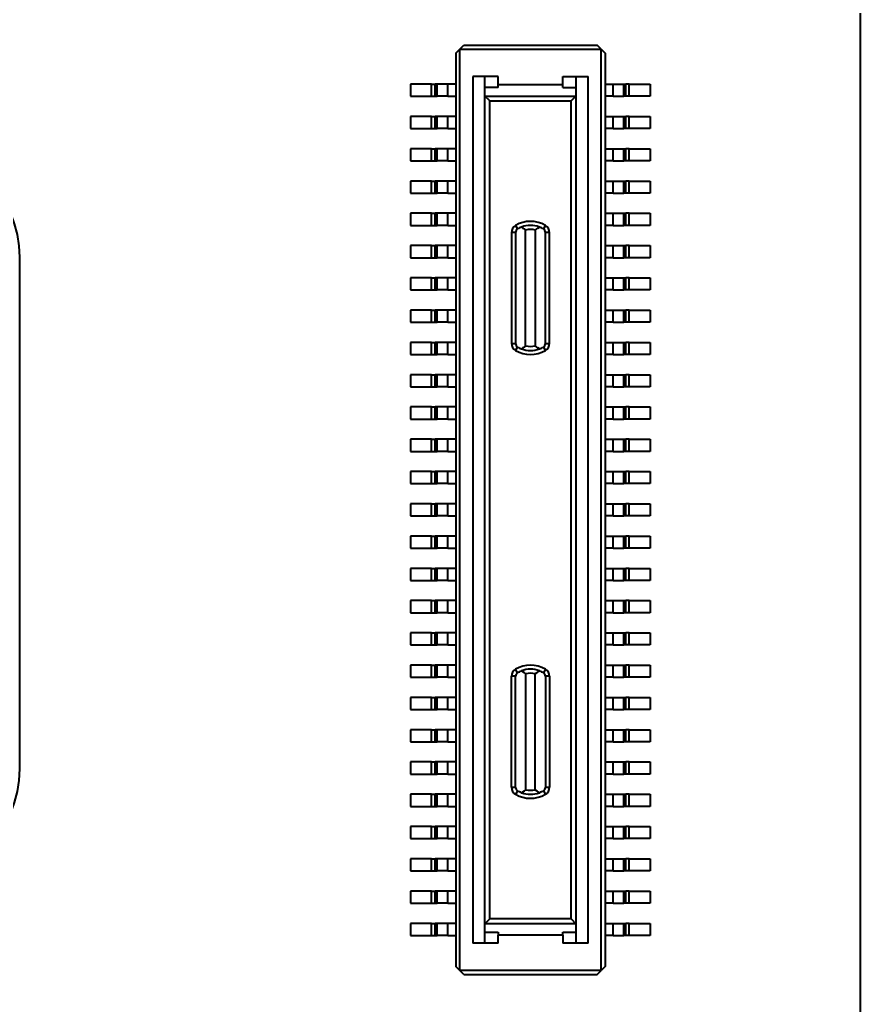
# Model space of a CAD drawing. Header units: millimetres. Extents: x 15 to 292, y 5 to 205.
# Drawn here: x 83.84 to 94.26, y 88.88 to 101.09 of the extents above; entities that cross this region are included whole.
import ezdxf

# ---------------------------------------------------------------- set-up
doc = ezdxf.new("R2010")
doc.units = ezdxf.units.MM
doc.layers.add('Geometries', color=7, linetype='Continuous')

msp = doc.modelspace()

# ---------------------------------------------------------------- linework, layer by layer
at = {"layer": 'Geometries', "linetype": 'Continuous', "lineweight": 40}
for p, q in [((94.258, 113.309), (94.258, 75.309)), ((89.296, 100.729), (89.346, 100.779)), ((89.346, 100.779), (90.996, 100.779)), ((91.046, 100.729), (90.996, 100.779)), ((89.246, 100.679), (89.296, 100.729)), ((89.246, 100.679), (89.246, 100.294)), ((89.296, 89.309), (89.296, 100.729)), ((89.296, 100.729), (91.046, 100.729)), ((91.046, 89.309), (91.046, 100.729)), ((91.046, 100.729), (91.096, 100.679)), ((91.096, 100.679), (91.096, 100.294)), ((88.946, 100.294), (88.686, 100.294)), ((88.686, 100.294), (88.686, 100.144)), ((88.946, 100.144), (88.946, 100.294)), ((88.946, 100.294), (88.99, 100.294)), ((89.014, 100.294), (88.99, 100.294)), ((88.99, 100.144), (88.99, 100.294)), ((89.146, 100.294), (89.014, 100.294)), ((89.014, 100.144), (89.014, 100.294)), ((89.246, 100.294), (89.146, 100.294)), ((89.146, 100.144), (89.146, 100.294)), ((89.246, 100.294), (89.246, 100.144)), ((89.606, 100.389), (89.456, 100.389)), ((89.456, 100.389), (89.456, 89.649)), ((89.771, 100.389), (89.606, 100.389)), ((89.606, 100.254), (89.606, 100.389)), ((89.771, 100.289), (89.771, 100.389)), ((89.771, 100.254), (89.771, 100.289)), ((89.771, 100.289), (90.571, 100.289)), ((90.571, 100.389), (90.736, 100.389)), ((90.571, 100.289), (90.571, 100.389)), ((90.571, 100.254), (90.571, 100.289)), ((90.736, 100.389), (90.886, 100.389)), ((90.736, 100.254), (90.736, 100.389)), ((90.886, 89.649), (90.886, 100.389)), ((91.096, 100.294), (91.196, 100.294)), ((91.096, 100.294), (91.096, 100.144)), ((91.196, 100.294), (91.328, 100.294)), ((91.196, 100.144), (91.196, 100.294)), ((91.328, 100.144), (91.328, 100.294)), ((91.328, 100.294), (91.352, 100.294)), ((91.396, 100.294), (91.352, 100.294)), ((91.352, 100.144), (91.352, 100.294)), ((91.396, 100.294), (91.656, 100.294)), ((91.396, 100.144), (91.396, 100.294)), ((91.656, 100.294), (91.656, 100.144)), ((89.771, 100.254), (89.606, 100.254)), ((89.606, 100.149), (89.606, 100.254)), ((90.571, 100.254), (90.736, 100.254)), ((90.736, 100.149), (90.736, 100.254)), ((88.686, 100.144), (88.946, 100.144)), ((88.946, 100.144), (88.99, 100.144)), ((88.99, 100.144), (89.014, 100.144)), ((89.146, 100.144), (89.014, 100.144)), ((89.146, 100.144), (89.246, 100.144)), ((89.246, 100.144), (89.246, 99.894)), ((89.606, 89.888), (89.606, 100.149)), ((89.666, 100.088), (89.607, 100.147)), ((89.607, 100.147), (90.735, 100.147)), ((89.666, 100.088), (90.676, 100.088)), ((89.666, 89.949), (89.666, 100.088)), ((90.676, 100.088), (90.735, 100.147)), ((90.676, 89.949), (90.676, 100.088)), ((90.736, 89.888), (90.736, 100.149)), ((91.096, 100.144), (91.096, 99.894)), ((91.196, 100.144), (91.096, 100.144)), ((91.196, 100.144), (91.328, 100.144)), ((91.352, 100.144), (91.328, 100.144)), ((91.396, 100.144), (91.352, 100.144)), ((91.656, 100.144), (91.396, 100.144)), ((88.946, 99.894), (88.686, 99.894)), ((88.686, 99.894), (88.686, 99.744)), ((88.946, 99.894), (88.99, 99.894)), ((88.946, 99.744), (88.946, 99.894)), ((89.014, 99.894), (88.99, 99.894)), ((88.99, 99.744), (88.99, 99.894)), ((89.014, 99.744), (89.014, 99.894)), ((89.146, 99.894), (89.014, 99.894)), ((89.246, 99.894), (89.146, 99.894)), ((89.146, 99.744), (89.146, 99.894)), ((89.246, 99.894), (89.246, 99.744)), ((91.096, 99.894), (91.196, 99.894)), ((91.096, 99.894), (91.096, 99.744)), ((91.196, 99.894), (91.328, 99.894)), ((91.196, 99.744), (91.196, 99.894)), ((91.328, 99.894), (91.352, 99.894)), ((91.328, 99.744), (91.328, 99.894)), ((91.396, 99.894), (91.352, 99.894)), ((91.352, 99.744), (91.352, 99.894)), ((91.396, 99.894), (91.656, 99.894)), ((91.396, 99.744), (91.396, 99.894)), ((91.656, 99.894), (91.656, 99.744)), ((88.686, 99.744), (88.946, 99.744)), ((88.946, 99.744), (88.99, 99.744)), ((88.99, 99.744), (89.014, 99.744)), ((89.146, 99.744), (89.014, 99.744)), ((89.146, 99.744), (89.246, 99.744)), ((89.246, 99.744), (89.246, 99.494)), ((91.196, 99.744), (91.096, 99.744)), ((91.096, 99.744), (91.096, 99.494)), ((91.196, 99.744), (91.328, 99.744)), ((91.352, 99.744), (91.328, 99.744)), ((91.396, 99.744), (91.352, 99.744)), ((91.656, 99.744), (91.396, 99.744)), ((88.946, 99.494), (88.686, 99.494)), ((88.686, 99.494), (88.686, 99.344)), ((88.946, 99.344), (88.946, 99.494)), ((88.946, 99.494), (88.99, 99.494)), ((89.014, 99.494), (88.99, 99.494)), ((88.99, 99.344), (88.99, 99.494)), ((89.146, 99.494), (89.014, 99.494)), ((89.014, 99.344), (89.014, 99.494)), ((89.246, 99.494), (89.146, 99.494)), ((89.146, 99.344), (89.146, 99.494)), ((89.246, 99.494), (89.246, 99.344)), ((91.096, 99.494), (91.196, 99.494)), ((91.096, 99.494), (91.096, 99.344)), ((91.196, 99.494), (91.328, 99.494)), ((91.196, 99.344), (91.196, 99.494)), ((91.328, 99.494), (91.352, 99.494)), ((91.328, 99.344), (91.328, 99.494)), ((91.396, 99.494), (91.352, 99.494)), ((91.352, 99.344), (91.352, 99.494)), ((91.396, 99.494), (91.656, 99.494)), ((91.396, 99.344), (91.396, 99.494)), ((91.656, 99.494), (91.656, 99.344)), ((88.686, 99.344), (88.946, 99.344)), ((88.946, 99.344), (88.99, 99.344)), ((88.99, 99.344), (89.014, 99.344)), ((89.146, 99.344), (89.014, 99.344)), ((89.146, 99.344), (89.246, 99.344)), ((89.246, 99.344), (89.246, 99.094)), ((91.196, 99.344), (91.096, 99.344)), ((91.096, 99.344), (91.096, 99.094)), ((91.196, 99.344), (91.328, 99.344)), ((91.352, 99.344), (91.328, 99.344)), ((91.396, 99.344), (91.352, 99.344)), ((91.656, 99.344), (91.396, 99.344)), ((88.946, 99.094), (88.686, 99.094)), ((88.686, 99.094), (88.686, 98.944)), ((88.946, 99.094), (88.99, 99.094)), ((88.946, 98.944), (88.946, 99.094)), ((89.014, 99.094), (88.99, 99.094)), ((88.99, 98.944), (88.99, 99.094)), ((89.146, 99.094), (89.014, 99.094)), ((89.014, 98.944), (89.014, 99.094)), ((89.146, 98.944), (89.146, 99.094)), ((89.246, 99.094), (89.146, 99.094)), ((89.246, 99.094), (89.246, 98.944)), ((91.096, 99.094), (91.096, 98.944)), ((91.096, 99.094), (91.196, 99.094)), ((91.196, 99.094), (91.328, 99.094)), ((91.196, 98.944), (91.196, 99.094)), ((91.328, 99.094), (91.352, 99.094)), ((91.328, 98.944), (91.328, 99.094)), ((91.352, 98.944), (91.352, 99.094)), ((91.396, 99.094), (91.352, 99.094)), ((91.396, 99.094), (91.656, 99.094)), ((91.396, 98.944), (91.396, 99.094)), ((91.656, 99.094), (91.656, 98.944)), ((88.686, 98.944), (88.946, 98.944)), ((88.946, 98.944), (88.99, 98.944)), ((88.99, 98.944), (89.014, 98.944)), ((89.146, 98.944), (89.014, 98.944)), ((89.146, 98.944), (89.246, 98.944)), ((89.246, 98.944), (89.246, 98.694)), ((91.196, 98.944), (91.096, 98.944)), ((91.096, 98.944), (91.096, 98.694)), ((91.196, 98.944), (91.328, 98.944)), ((91.352, 98.944), (91.328, 98.944)), ((91.396, 98.944), (91.352, 98.944)), ((91.656, 98.944), (91.396, 98.944)), ((88.946, 98.694), (88.686, 98.694)), ((88.686, 98.694), (88.686, 98.544)), ((88.946, 98.694), (88.99, 98.694)), ((88.946, 98.544), (88.946, 98.694)), ((89.014, 98.694), (88.99, 98.694)), ((88.99, 98.544), (88.99, 98.694)), ((89.014, 98.544), (89.014, 98.694)), ((89.146, 98.694), (89.014, 98.694)), ((89.246, 98.694), (89.146, 98.694)), ((89.146, 98.544), (89.146, 98.694)), ((89.246, 98.694), (89.246, 98.544)), ((91.096, 98.694), (91.196, 98.694)), ((91.096, 98.694), (91.096, 98.544)), ((91.196, 98.694), (91.328, 98.694)), ((91.196, 98.544), (91.196, 98.694)), ((91.328, 98.544), (91.328, 98.694)), ((91.328, 98.694), (91.352, 98.694)), ((91.396, 98.694), (91.352, 98.694)), ((91.352, 98.544), (91.352, 98.694)), ((91.396, 98.544), (91.396, 98.694)), ((91.396, 98.694), (91.656, 98.694)), ((91.656, 98.694), (91.656, 98.544)), ((88.686, 98.544), (88.946, 98.544)), ((88.946, 98.544), (88.99, 98.544)), ((88.99, 98.544), (89.014, 98.544)), ((89.146, 98.544), (89.014, 98.544)), ((89.146, 98.544), (89.246, 98.544)), ((89.246, 98.544), (89.246, 98.294)), ((89.986, 98.457), (89.936, 98.457)), ((89.936, 98.457), (89.936, 97.08)), ((89.986, 98.544), (90.011, 98.501)), ((89.986, 98.457), (89.986, 97.08)), ((90.111, 97.05), (90.111, 98.487)), ((90.231, 98.487), (90.231, 97.05)), ((90.356, 98.544), (90.331, 98.501)), ((90.406, 98.457), (90.356, 98.457)), ((90.356, 97.08), (90.356, 98.457)), ((90.406, 97.08), (90.406, 98.457)), ((91.096, 98.544), (91.096, 98.294)), ((91.196, 98.544), (91.096, 98.544)), ((91.196, 98.544), (91.328, 98.544)), ((91.352, 98.544), (91.328, 98.544)), ((91.396, 98.544), (91.352, 98.544)), ((91.656, 98.544), (91.396, 98.544)), ((88.946, 98.294), (88.686, 98.294)), ((88.686, 98.294), (88.686, 98.144)), ((88.946, 98.294), (88.99, 98.294)), ((88.946, 98.144), (88.946, 98.294)), ((89.014, 98.294), (88.99, 98.294)), ((88.99, 98.144), (88.99, 98.294)), ((89.146, 98.294), (89.014, 98.294)), ((89.014, 98.144), (89.014, 98.294)), ((89.246, 98.294), (89.146, 98.294)), ((89.146, 98.144), (89.146, 98.294)), ((89.246, 98.294), (89.246, 98.144)), ((91.096, 98.294), (91.196, 98.294)), ((91.096, 98.294), (91.096, 98.144)), ((91.196, 98.144), (91.196, 98.294)), ((91.196, 98.294), (91.328, 98.294)), ((91.328, 98.294), (91.352, 98.294)), ((91.328, 98.144), (91.328, 98.294)), ((91.396, 98.294), (91.352, 98.294)), ((91.352, 98.144), (91.352, 98.294)), ((91.396, 98.294), (91.656, 98.294)), ((91.396, 98.144), (91.396, 98.294)), ((91.656, 98.294), (91.656, 98.144)), ((83.841, 91.809), (83.841, 98.149)), ((88.686, 98.144), (88.946, 98.144)), ((88.946, 98.144), (88.99, 98.144)), ((88.99, 98.144), (89.014, 98.144)), ((89.146, 98.144), (89.014, 98.144)), ((89.146, 98.144), (89.246, 98.144)), ((89.246, 98.144), (89.246, 97.894)), ((91.096, 98.144), (91.096, 97.894)), ((91.196, 98.144), (91.096, 98.144)), ((91.196, 98.144), (91.328, 98.144)), ((91.352, 98.144), (91.328, 98.144)), ((91.396, 98.144), (91.352, 98.144)), ((91.656, 98.144), (91.396, 98.144)), ((88.686, 97.894), (88.686, 97.744)), ((88.946, 97.894), (88.686, 97.894)), ((88.946, 97.894), (88.99, 97.894)), ((88.946, 97.744), (88.946, 97.894)), ((88.99, 97.744), (88.99, 97.894)), ((89.014, 97.894), (88.99, 97.894)), ((89.146, 97.894), (89.014, 97.894)), ((89.014, 97.744), (89.014, 97.894)), ((89.246, 97.894), (89.146, 97.894)), ((89.146, 97.744), (89.146, 97.894)), ((89.246, 97.894), (89.246, 97.744)), ((91.096, 97.894), (91.196, 97.894)), ((91.096, 97.894), (91.096, 97.744)), ((91.196, 97.894), (91.328, 97.894)), ((91.196, 97.744), (91.196, 97.894)), ((91.328, 97.894), (91.352, 97.894)), ((91.328, 97.744), (91.328, 97.894)), ((91.352, 97.744), (91.352, 97.894)), ((91.396, 97.894), (91.352, 97.894)), ((91.396, 97.744), (91.396, 97.894)), ((91.396, 97.894), (91.656, 97.894)), ((91.656, 97.894), (91.656, 97.744)), ((88.686, 97.744), (88.946, 97.744)), ((88.946, 97.744), (88.99, 97.744)), ((88.99, 97.744), (89.014, 97.744)), ((89.146, 97.744), (89.014, 97.744)), ((89.146, 97.744), (89.246, 97.744)), ((89.246, 97.744), (89.246, 97.494)), ((91.096, 97.744), (91.096, 97.494)), ((91.196, 97.744), (91.096, 97.744)), ((91.196, 97.744), (91.328, 97.744)), ((91.352, 97.744), (91.328, 97.744)), ((91.396, 97.744), (91.352, 97.744)), ((91.656, 97.744), (91.396, 97.744)), ((88.946, 97.494), (88.686, 97.494)), ((88.686, 97.494), (88.686, 97.344)), ((88.946, 97.344), (88.946, 97.494)), ((88.946, 97.494), (88.99, 97.494)), ((88.99, 97.344), (88.99, 97.494)), ((89.014, 97.494), (88.99, 97.494)), ((89.146, 97.494), (89.014, 97.494)), ((89.014, 97.344), (89.014, 97.494)), ((89.246, 97.494), (89.146, 97.494)), ((89.146, 97.344), (89.146, 97.494)), ((89.246, 97.494), (89.246, 97.344)), ((91.096, 97.494), (91.196, 97.494)), ((91.096, 97.494), (91.096, 97.344)), ((91.196, 97.344), (91.196, 97.494)), ((91.196, 97.494), (91.328, 97.494)), ((91.328, 97.494), (91.352, 97.494)), ((91.328, 97.344), (91.328, 97.494)), ((91.396, 97.494), (91.352, 97.494)), ((91.352, 97.344), (91.352, 97.494)), ((91.396, 97.494), (91.656, 97.494)), ((91.396, 97.344), (91.396, 97.494)), ((91.656, 97.494), (91.656, 97.344)), ((88.686, 97.344), (88.946, 97.344)), ((88.946, 97.344), (88.99, 97.344)), ((88.99, 97.344), (89.014, 97.344)), ((89.146, 97.344), (89.014, 97.344)), ((89.146, 97.344), (89.246, 97.344)), ((89.246, 97.344), (89.246, 97.094)), ((91.196, 97.344), (91.096, 97.344)), ((91.096, 97.344), (91.096, 97.094)), ((91.196, 97.344), (91.328, 97.344)), ((91.352, 97.344), (91.328, 97.344)), ((91.396, 97.344), (91.352, 97.344)), ((91.656, 97.344), (91.396, 97.344)), ((88.946, 97.094), (88.686, 97.094)), ((88.686, 97.094), (88.686, 96.944)), ((88.946, 96.944), (88.946, 97.094)), ((88.946, 97.094), (88.99, 97.094)), ((89.014, 97.094), (88.99, 97.094)), ((88.99, 96.944), (88.99, 97.094)), ((89.014, 96.944), (89.014, 97.094)), ((89.146, 97.094), (89.014, 97.094)), ((89.246, 97.094), (89.146, 97.094)), ((89.146, 96.944), (89.146, 97.094)), ((89.246, 97.094), (89.246, 96.944)), ((89.936, 97.08), (89.986, 97.08)), ((89.986, 96.993), (90.011, 97.036)), ((90.331, 97.036), (90.356, 96.993)), ((90.356, 97.08), (90.406, 97.08)), ((91.096, 97.094), (91.096, 96.944)), ((91.096, 97.094), (91.196, 97.094)), ((91.196, 97.094), (91.328, 97.094)), ((91.196, 96.944), (91.196, 97.094)), ((91.328, 97.094), (91.352, 97.094)), ((91.328, 96.944), (91.328, 97.094)), ((91.396, 97.094), (91.352, 97.094)), ((91.352, 96.944), (91.352, 97.094)), ((91.396, 97.094), (91.656, 97.094)), ((91.396, 96.944), (91.396, 97.094)), ((91.656, 97.094), (91.656, 96.944)), ((88.686, 96.944), (88.946, 96.944)), ((88.946, 96.944), (88.99, 96.944)), ((88.99, 96.944), (89.014, 96.944)), ((89.146, 96.944), (89.014, 96.944)), ((89.146, 96.944), (89.246, 96.944)), ((89.246, 96.944), (89.246, 96.694)), ((91.196, 96.944), (91.096, 96.944)), ((91.096, 96.944), (91.096, 96.694)), ((91.196, 96.944), (91.328, 96.944)), ((91.352, 96.944), (91.328, 96.944)), ((91.396, 96.944), (91.352, 96.944)), ((91.656, 96.944), (91.396, 96.944)), ((88.946, 96.694), (88.686, 96.694)), ((88.686, 96.694), (88.686, 96.544)), ((88.946, 96.694), (88.99, 96.694)), ((88.946, 96.544), (88.946, 96.694)), ((89.014, 96.694), (88.99, 96.694)), ((88.99, 96.544), (88.99, 96.694)), ((89.146, 96.694), (89.014, 96.694)), ((89.014, 96.544), (89.014, 96.694)), ((89.146, 96.544), (89.146, 96.694)), ((89.246, 96.694), (89.146, 96.694)), ((89.246, 96.694), (89.246, 96.544)), ((91.096, 96.694), (91.196, 96.694)), ((91.096, 96.694), (91.096, 96.544)), ((91.196, 96.544), (91.196, 96.694)), ((91.196, 96.694), (91.328, 96.694)), ((91.328, 96.694), (91.352, 96.694)), ((91.328, 96.544), (91.328, 96.694)), ((91.396, 96.694), (91.352, 96.694)), ((91.352, 96.544), (91.352, 96.694)), ((91.396, 96.694), (91.656, 96.694)), ((91.396, 96.544), (91.396, 96.694)), ((91.656, 96.694), (91.656, 96.544)), ((88.686, 96.544), (88.946, 96.544)), ((88.946, 96.544), (88.99, 96.544)), ((88.99, 96.544), (89.014, 96.544)), ((89.146, 96.544), (89.014, 96.544)), ((89.146, 96.544), (89.246, 96.544)), ((89.246, 96.544), (89.246, 96.294)), ((91.196, 96.544), (91.096, 96.544)), ((91.096, 96.544), (91.096, 96.294)), ((91.196, 96.544), (91.328, 96.544)), ((91.352, 96.544), (91.328, 96.544)), ((91.396, 96.544), (91.352, 96.544)), ((91.656, 96.544), (91.396, 96.544)), ((88.946, 96.294), (88.686, 96.294)), ((88.686, 96.294), (88.686, 96.144)), ((88.946, 96.294), (88.99, 96.294)), ((88.946, 96.144), (88.946, 96.294)), ((89.014, 96.294), (88.99, 96.294)), ((88.99, 96.144), (88.99, 96.294)), ((89.146, 96.294), (89.014, 96.294)), ((89.014, 96.144), (89.014, 96.294)), ((89.246, 96.294), (89.146, 96.294)), ((89.146, 96.144), (89.146, 96.294)), ((89.246, 96.294), (89.246, 96.144)), ((91.096, 96.294), (91.196, 96.294)), ((91.096, 96.294), (91.096, 96.144)), ((91.196, 96.294), (91.328, 96.294)), ((91.196, 96.144), (91.196, 96.294)), ((91.328, 96.294), (91.352, 96.294)), ((91.328, 96.144), (91.328, 96.294)), ((91.396, 96.294), (91.352, 96.294)), ((91.352, 96.144), (91.352, 96.294)), ((91.396, 96.294), (91.656, 96.294)), ((91.396, 96.144), (91.396, 96.294)), ((91.656, 96.294), (91.656, 96.144)), ((88.686, 96.144), (88.946, 96.144)), ((88.946, 96.144), (88.99, 96.144)), ((88.99, 96.144), (89.014, 96.144)), ((89.146, 96.144), (89.014, 96.144)), ((89.146, 96.144), (89.246, 96.144)), ((89.246, 96.144), (89.246, 95.894)), ((91.196, 96.144), (91.096, 96.144)), ((91.096, 96.144), (91.096, 95.894)), ((91.196, 96.144), (91.328, 96.144)), ((91.352, 96.144), (91.328, 96.144)), ((91.396, 96.144), (91.352, 96.144)), ((91.656, 96.144), (91.396, 96.144)), ((88.946, 95.894), (88.686, 95.894)), ((88.686, 95.894), (88.686, 95.744)), ((88.946, 95.894), (88.99, 95.894)), ((88.946, 95.744), (88.946, 95.894)), ((88.99, 95.744), (88.99, 95.894)), ((89.014, 95.894), (88.99, 95.894)), ((89.146, 95.894), (89.014, 95.894)), ((89.014, 95.744), (89.014, 95.894)), ((89.146, 95.744), (89.146, 95.894)), ((89.246, 95.894), (89.146, 95.894)), ((89.246, 95.894), (89.246, 95.744)), ((91.096, 95.894), (91.096, 95.744)), ((91.096, 95.894), (91.196, 95.894)), ((91.196, 95.894), (91.328, 95.894)), ((91.196, 95.744), (91.196, 95.894)), ((91.328, 95.894), (91.352, 95.894)), ((91.328, 95.744), (91.328, 95.894)), ((91.396, 95.894), (91.352, 95.894)), ((91.352, 95.744), (91.352, 95.894)), ((91.396, 95.894), (91.656, 95.894)), ((91.396, 95.744), (91.396, 95.894)), ((91.656, 95.894), (91.656, 95.744)), ((88.686, 95.744), (88.946, 95.744)), ((88.946, 95.744), (88.99, 95.744)), ((88.99, 95.744), (89.014, 95.744)), ((89.146, 95.744), (89.014, 95.744)), ((89.146, 95.744), (89.246, 95.744)), ((89.246, 95.744), (89.246, 95.494)), ((91.196, 95.744), (91.096, 95.744)), ((91.096, 95.744), (91.096, 95.494)), ((91.196, 95.744), (91.328, 95.744)), ((91.352, 95.744), (91.328, 95.744)), ((91.396, 95.744), (91.352, 95.744)), ((91.656, 95.744), (91.396, 95.744)), ((88.686, 95.494), (88.686, 95.344)), ((88.946, 95.494), (88.686, 95.494)), ((88.946, 95.494), (88.99, 95.494)), ((88.946, 95.344), (88.946, 95.494)), ((89.014, 95.494), (88.99, 95.494)), ((88.99, 95.344), (88.99, 95.494)), ((89.014, 95.344), (89.014, 95.494)), ((89.146, 95.494), (89.014, 95.494)), ((89.246, 95.494), (89.146, 95.494)), ((89.146, 95.344), (89.146, 95.494)), ((89.246, 95.494), (89.246, 95.344)), ((91.096, 95.494), (91.196, 95.494)), ((91.096, 95.494), (91.096, 95.344)), ((91.196, 95.494), (91.328, 95.494)), ((91.196, 95.344), (91.196, 95.494)), ((91.328, 95.494), (91.352, 95.494)), ((91.328, 95.344), (91.328, 95.494)), ((91.396, 95.494), (91.352, 95.494)), ((91.352, 95.344), (91.352, 95.494)), ((91.396, 95.494), (91.656, 95.494)), ((91.396, 95.344), (91.396, 95.494)), ((91.656, 95.494), (91.656, 95.344)), ((88.686, 95.344), (88.946, 95.344)), ((88.946, 95.344), (88.99, 95.344)), ((88.99, 95.344), (89.014, 95.344)), ((89.146, 95.344), (89.014, 95.344)), ((89.146, 95.344), (89.246, 95.344)), ((89.246, 95.344), (89.246, 95.094)), ((91.196, 95.344), (91.096, 95.344)), ((91.096, 95.344), (91.096, 95.094)), ((91.196, 95.344), (91.328, 95.344)), ((91.352, 95.344), (91.328, 95.344)), ((91.396, 95.344), (91.352, 95.344)), ((91.656, 95.344), (91.396, 95.344)), ((88.946, 95.094), (88.686, 95.094)), ((88.686, 95.094), (88.686, 94.944)), ((88.946, 95.094), (88.99, 95.094)), ((88.946, 94.944), (88.946, 95.094)), ((89.014, 95.094), (88.99, 95.094)), ((88.99, 94.944), (88.99, 95.094)), ((89.146, 95.094), (89.014, 95.094)), ((89.014, 94.944), (89.014, 95.094)), ((89.246, 95.094), (89.146, 95.094)), ((89.146, 94.944), (89.146, 95.094)), ((89.246, 95.094), (89.246, 94.944)), ((91.096, 95.094), (91.196, 95.094)), ((91.096, 95.094), (91.096, 94.944)), ((91.196, 94.944), (91.196, 95.094)), ((91.196, 95.094), (91.328, 95.094)), ((91.328, 94.944), (91.328, 95.094)), ((91.328, 95.094), (91.352, 95.094)), ((91.396, 95.094), (91.352, 95.094)), ((91.352, 94.944), (91.352, 95.094)), ((91.396, 95.094), (91.656, 95.094)), ((91.396, 94.944), (91.396, 95.094)), ((91.656, 95.094), (91.656, 94.944)), ((88.686, 94.944), (88.946, 94.944)), ((88.946, 94.944), (88.99, 94.944)), ((88.99, 94.944), (89.014, 94.944)), ((89.146, 94.944), (89.014, 94.944)), ((89.146, 94.944), (89.246, 94.944)), ((89.246, 94.944), (89.246, 94.694)), ((91.196, 94.944), (91.096, 94.944)), ((91.096, 94.944), (91.096, 94.694)), ((91.196, 94.944), (91.328, 94.944)), ((91.352, 94.944), (91.328, 94.944)), ((91.396, 94.944), (91.352, 94.944)), ((91.656, 94.944), (91.396, 94.944)), ((88.946, 94.694), (88.686, 94.694)), ((88.686, 94.694), (88.686, 94.544)), ((88.946, 94.544), (88.946, 94.694)), ((88.946, 94.694), (88.99, 94.694)), ((89.014, 94.694), (88.99, 94.694)), ((88.99, 94.544), (88.99, 94.694)), ((89.014, 94.544), (89.014, 94.694)), ((89.146, 94.694), (89.014, 94.694)), ((89.246, 94.694), (89.146, 94.694)), ((89.146, 94.544), (89.146, 94.694)), ((89.246, 94.694), (89.246, 94.544)), ((91.096, 94.694), (91.096, 94.544)), ((91.096, 94.694), (91.196, 94.694)), ((91.196, 94.694), (91.328, 94.694)), ((91.196, 94.544), (91.196, 94.694)), ((91.328, 94.694), (91.352, 94.694)), ((91.328, 94.544), (91.328, 94.694)), ((91.396, 94.694), (91.352, 94.694)), ((91.352, 94.544), (91.352, 94.694)), ((91.396, 94.544), (91.396, 94.694)), ((91.396, 94.694), (91.656, 94.694)), ((91.656, 94.694), (91.656, 94.544)), ((88.686, 94.544), (88.946, 94.544)), ((88.946, 94.544), (88.99, 94.544)), ((88.99, 94.544), (89.014, 94.544)), ((89.146, 94.544), (89.014, 94.544)), ((89.146, 94.544), (89.246, 94.544)), ((89.246, 94.544), (89.246, 94.294)), ((91.196, 94.544), (91.096, 94.544)), ((91.096, 94.544), (91.096, 94.294)), ((91.196, 94.544), (91.328, 94.544)), ((91.352, 94.544), (91.328, 94.544)), ((91.396, 94.544), (91.352, 94.544)), ((91.656, 94.544), (91.396, 94.544)), ((88.946, 94.294), (88.686, 94.294)), ((88.686, 94.294), (88.686, 94.144)), ((88.946, 94.294), (88.99, 94.294)), ((88.946, 94.144), (88.946, 94.294)), ((89.014, 94.294), (88.99, 94.294)), ((88.99, 94.144), (88.99, 94.294)), ((89.146, 94.294), (89.014, 94.294)), ((89.014, 94.144), (89.014, 94.294)), ((89.246, 94.294), (89.146, 94.294)), ((89.146, 94.144), (89.146, 94.294)), ((89.246, 94.294), (89.246, 94.144)), ((91.096, 94.294), (91.196, 94.294)), ((91.096, 94.294), (91.096, 94.144)), ((91.196, 94.294), (91.328, 94.294)), ((91.196, 94.144), (91.196, 94.294)), ((91.328, 94.294), (91.352, 94.294)), ((91.328, 94.144), (91.328, 94.294)), ((91.396, 94.294), (91.352, 94.294)), ((91.352, 94.144), (91.352, 94.294)), ((91.396, 94.294), (91.656, 94.294)), ((91.396, 94.144), (91.396, 94.294)), ((91.656, 94.294), (91.656, 94.144)), ((88.686, 94.144), (88.946, 94.144)), ((88.946, 94.144), (88.99, 94.144)), ((88.99, 94.144), (89.014, 94.144)), ((89.146, 94.144), (89.014, 94.144)), ((89.146, 94.144), (89.246, 94.144)), ((89.246, 94.144), (89.246, 93.894)), ((91.196, 94.144), (91.096, 94.144)), ((91.096, 94.144), (91.096, 93.894)), ((91.196, 94.144), (91.328, 94.144)), ((91.352, 94.144), (91.328, 94.144)), ((91.396, 94.144), (91.352, 94.144)), ((91.656, 94.144), (91.396, 94.144)), ((88.946, 93.894), (88.686, 93.894)), ((88.686, 93.894), (88.686, 93.744)), ((88.946, 93.744), (88.946, 93.894)), ((88.946, 93.894), (88.99, 93.894)), ((88.99, 93.744), (88.99, 93.894)), ((89.014, 93.894), (88.99, 93.894)), ((89.146, 93.894), (89.014, 93.894)), ((89.014, 93.744), (89.014, 93.894)), ((89.146, 93.744), (89.146, 93.894)), ((89.246, 93.894), (89.146, 93.894)), ((89.246, 93.894), (89.246, 93.744)), ((91.096, 93.894), (91.196, 93.894)), ((91.096, 93.894), (91.096, 93.744)), ((91.196, 93.894), (91.328, 93.894)), ((91.196, 93.744), (91.196, 93.894)), ((91.328, 93.894), (91.352, 93.894)), ((91.328, 93.744), (91.328, 93.894)), ((91.396, 93.894), (91.352, 93.894)), ((91.352, 93.744), (91.352, 93.894)), ((91.396, 93.894), (91.656, 93.894)), ((91.396, 93.744), (91.396, 93.894)), ((91.656, 93.894), (91.656, 93.744)), ((88.686, 93.744), (88.946, 93.744)), ((88.946, 93.744), (88.99, 93.744)), ((88.99, 93.744), (89.014, 93.744)), ((89.146, 93.744), (89.014, 93.744)), ((89.146, 93.744), (89.246, 93.744)), ((89.246, 93.744), (89.246, 93.494)), ((91.196, 93.744), (91.096, 93.744)), ((91.096, 93.744), (91.096, 93.494)), ((91.196, 93.744), (91.328, 93.744)), ((91.352, 93.744), (91.328, 93.744)), ((91.396, 93.744), (91.352, 93.744)), ((91.656, 93.744), (91.396, 93.744)), ((88.946, 93.494), (88.686, 93.494)), ((88.686, 93.494), (88.686, 93.344)), ((88.946, 93.494), (88.99, 93.494)), ((88.946, 93.344), (88.946, 93.494)), ((89.014, 93.494), (88.99, 93.494)), ((88.99, 93.344), (88.99, 93.494)), ((89.146, 93.494), (89.014, 93.494)), ((89.014, 93.344), (89.014, 93.494)), ((89.146, 93.344), (89.146, 93.494)), ((89.246, 93.494), (89.146, 93.494)), ((89.246, 93.494), (89.246, 93.344)), ((91.096, 93.494), (91.196, 93.494)), ((91.096, 93.494), (91.096, 93.344)), ((91.196, 93.494), (91.328, 93.494)), ((91.196, 93.344), (91.196, 93.494)), ((91.328, 93.344), (91.328, 93.494)), ((91.328, 93.494), (91.352, 93.494)), ((91.396, 93.494), (91.352, 93.494)), ((91.352, 93.344), (91.352, 93.494)), ((91.396, 93.344), (91.396, 93.494)), ((91.396, 93.494), (91.656, 93.494)), ((91.656, 93.494), (91.656, 93.344)), ((88.686, 93.344), (88.946, 93.344)), ((88.946, 93.344), (88.99, 93.344)), ((88.99, 93.344), (89.014, 93.344)), ((89.146, 93.344), (89.014, 93.344)), ((89.146, 93.344), (89.246, 93.344)), ((89.246, 93.344), (89.246, 93.094)), ((91.196, 93.344), (91.096, 93.344)), ((91.096, 93.344), (91.096, 93.094)), ((91.196, 93.344), (91.328, 93.344)), ((91.352, 93.344), (91.328, 93.344)), ((91.396, 93.344), (91.352, 93.344)), ((91.656, 93.344), (91.396, 93.344)), ((88.946, 93.094), (88.686, 93.094)), ((88.686, 93.094), (88.686, 92.944)), ((88.946, 92.944), (88.946, 93.094)), ((88.946, 93.094), (88.99, 93.094)), ((89.014, 93.094), (88.99, 93.094)), ((88.99, 92.944), (88.99, 93.094)), ((89.146, 93.094), (89.014, 93.094)), ((89.014, 92.944), (89.014, 93.094)), ((89.246, 93.094), (89.146, 93.094)), ((89.146, 92.944), (89.146, 93.094)), ((89.246, 93.094), (89.246, 92.944)), ((91.096, 93.094), (91.196, 93.094)), ((91.096, 93.094), (91.096, 92.944)), ((91.196, 93.094), (91.328, 93.094)), ((91.196, 92.944), (91.196, 93.094)), ((91.328, 92.944), (91.328, 93.094)), ((91.328, 93.094), (91.352, 93.094)), ((91.396, 93.094), (91.352, 93.094)), ((91.352, 92.944), (91.352, 93.094)), ((91.396, 93.094), (91.656, 93.094)), ((91.396, 92.944), (91.396, 93.094)), ((91.656, 93.094), (91.656, 92.944)), ((89.986, 92.957), (89.936, 92.957)), ((89.936, 91.58), (89.936, 92.957)), ((90.011, 93.001), (89.986, 93.044)), ((89.986, 91.58), (89.986, 92.957)), ((90.111, 92.987), (90.111, 91.55)), ((90.231, 91.55), (90.231, 92.987)), ((90.356, 93.044), (90.331, 93.001)), ((90.406, 92.957), (90.356, 92.957)), ((90.356, 92.957), (90.356, 91.58)), ((90.406, 92.957), (90.406, 91.58)), ((88.686, 92.944), (88.946, 92.944)), ((88.946, 92.944), (88.99, 92.944)), ((88.99, 92.944), (89.014, 92.944)), ((89.146, 92.944), (89.014, 92.944)), ((89.146, 92.944), (89.246, 92.944)), ((89.246, 92.944), (89.246, 92.694)), ((91.196, 92.944), (91.096, 92.944)), ((91.096, 92.944), (91.096, 92.694)), ((91.196, 92.944), (91.328, 92.944)), ((91.352, 92.944), (91.328, 92.944)), ((91.396, 92.944), (91.352, 92.944)), ((91.656, 92.944), (91.396, 92.944)), ((88.946, 92.694), (88.686, 92.694)), ((88.686, 92.694), (88.686, 92.544)), ((88.946, 92.694), (88.99, 92.694)), ((88.946, 92.544), (88.946, 92.694)), ((89.014, 92.694), (88.99, 92.694)), ((88.99, 92.544), (88.99, 92.694)), ((89.146, 92.694), (89.014, 92.694)), ((89.014, 92.544), (89.014, 92.694)), ((89.246, 92.694), (89.146, 92.694)), ((89.146, 92.544), (89.146, 92.694)), ((89.246, 92.694), (89.246, 92.544)), ((91.096, 92.694), (91.096, 92.544)), ((91.096, 92.694), (91.196, 92.694)), ((91.196, 92.694), (91.328, 92.694)), ((91.196, 92.544), (91.196, 92.694)), ((91.328, 92.694), (91.352, 92.694)), ((91.328, 92.544), (91.328, 92.694)), ((91.396, 92.694), (91.352, 92.694)), ((91.352, 92.544), (91.352, 92.694)), ((91.396, 92.694), (91.656, 92.694)), ((91.396, 92.544), (91.396, 92.694)), ((91.656, 92.694), (91.656, 92.544)), ((88.686, 92.544), (88.946, 92.544)), ((88.946, 92.544), (88.99, 92.544)), ((88.99, 92.544), (89.014, 92.544)), ((89.146, 92.544), (89.014, 92.544)), ((89.146, 92.544), (89.246, 92.544)), ((89.246, 92.544), (89.246, 92.294)), ((91.096, 92.544), (91.096, 92.294)), ((91.196, 92.544), (91.096, 92.544)), ((91.196, 92.544), (91.328, 92.544)), ((91.352, 92.544), (91.328, 92.544)), ((91.396, 92.544), (91.352, 92.544)), ((91.656, 92.544), (91.396, 92.544)), ((88.946, 92.294), (88.686, 92.294)), ((88.686, 92.294), (88.686, 92.144)), ((88.946, 92.294), (88.99, 92.294)), ((88.946, 92.144), (88.946, 92.294)), ((89.014, 92.294), (88.99, 92.294)), ((88.99, 92.144), (88.99, 92.294)), ((89.146, 92.294), (89.014, 92.294)), ((89.014, 92.144), (89.014, 92.294)), ((89.246, 92.294), (89.146, 92.294)), ((89.146, 92.144), (89.146, 92.294)), ((89.246, 92.294), (89.246, 92.144)), ((91.096, 92.294), (91.096, 92.144)), ((91.096, 92.294), (91.196, 92.294)), ((91.196, 92.294), (91.328, 92.294)), ((91.196, 92.144), (91.196, 92.294)), ((91.328, 92.294), (91.352, 92.294)), ((91.328, 92.144), (91.328, 92.294)), ((91.352, 92.144), (91.352, 92.294)), ((91.396, 92.294), (91.352, 92.294)), ((91.396, 92.144), (91.396, 92.294)), ((91.396, 92.294), (91.656, 92.294)), ((91.656, 92.294), (91.656, 92.144)), ((88.686, 92.144), (88.946, 92.144)), ((88.946, 92.144), (88.99, 92.144)), ((88.99, 92.144), (89.014, 92.144)), ((89.146, 92.144), (89.014, 92.144)), ((89.146, 92.144), (89.246, 92.144)), ((89.246, 92.144), (89.246, 91.894)), ((91.196, 92.144), (91.096, 92.144)), ((91.096, 92.144), (91.096, 91.894)), ((91.196, 92.144), (91.328, 92.144)), ((91.352, 92.144), (91.328, 92.144)), ((91.396, 92.144), (91.352, 92.144)), ((91.656, 92.144), (91.396, 92.144)), ((88.946, 91.894), (88.686, 91.894)), ((88.686, 91.894), (88.686, 91.744)), ((88.946, 91.744), (88.946, 91.894)), ((88.946, 91.894), (88.99, 91.894)), ((89.014, 91.894), (88.99, 91.894)), ((88.99, 91.744), (88.99, 91.894)), ((89.146, 91.894), (89.014, 91.894)), ((89.014, 91.744), (89.014, 91.894)), ((89.246, 91.894), (89.146, 91.894)), ((89.146, 91.744), (89.146, 91.894)), ((89.246, 91.894), (89.246, 91.744)), ((91.096, 91.894), (91.196, 91.894)), ((91.096, 91.894), (91.096, 91.744)), ((91.196, 91.894), (91.328, 91.894)), ((91.196, 91.744), (91.196, 91.894)), ((91.328, 91.744), (91.328, 91.894)), ((91.328, 91.894), (91.352, 91.894)), ((91.396, 91.894), (91.352, 91.894)), ((91.352, 91.744), (91.352, 91.894)), ((91.396, 91.894), (91.656, 91.894)), ((91.396, 91.744), (91.396, 91.894)), ((91.656, 91.894), (91.656, 91.744)), ((88.686, 91.744), (88.946, 91.744)), ((88.946, 91.744), (88.99, 91.744)), ((88.99, 91.744), (89.014, 91.744)), ((89.146, 91.744), (89.014, 91.744)), ((89.146, 91.744), (89.246, 91.744)), ((89.246, 91.744), (89.246, 91.494)), ((91.196, 91.744), (91.096, 91.744)), ((91.096, 91.744), (91.096, 91.494)), ((91.196, 91.744), (91.328, 91.744)), ((91.352, 91.744), (91.328, 91.744)), ((91.396, 91.744), (91.352, 91.744)), ((91.656, 91.744), (91.396, 91.744)), ((88.946, 91.494), (88.686, 91.494)), ((88.686, 91.494), (88.686, 91.344)), ((88.946, 91.494), (88.99, 91.494)), ((88.946, 91.344), (88.946, 91.494)), ((89.014, 91.494), (88.99, 91.494)), ((88.99, 91.344), (88.99, 91.494)), ((89.146, 91.494), (89.014, 91.494)), ((89.014, 91.344), (89.014, 91.494)), ((89.246, 91.494), (89.146, 91.494)), ((89.146, 91.344), (89.146, 91.494)), ((89.246, 91.494), (89.246, 91.344)), ((89.936, 91.58), (89.986, 91.58)), ((90.011, 91.536), (89.986, 91.493)), ((90.331, 91.536), (90.356, 91.493)), ((90.356, 91.58), (90.406, 91.58)), ((91.096, 91.494), (91.196, 91.494)), ((91.096, 91.494), (91.096, 91.344)), ((91.196, 91.344), (91.196, 91.494)), ((91.196, 91.494), (91.328, 91.494)), ((91.328, 91.344), (91.328, 91.494)), ((91.328, 91.494), (91.352, 91.494)), ((91.352, 91.344), (91.352, 91.494)), ((91.396, 91.494), (91.352, 91.494)), ((91.396, 91.494), (91.656, 91.494)), ((91.396, 91.344), (91.396, 91.494)), ((91.656, 91.494), (91.656, 91.344)), ((88.686, 91.344), (88.946, 91.344)), ((88.946, 91.344), (88.99, 91.344)), ((88.99, 91.344), (89.014, 91.344)), ((89.146, 91.344), (89.014, 91.344)), ((89.146, 91.344), (89.246, 91.344)), ((89.246, 91.344), (89.246, 91.094)), ((91.196, 91.344), (91.096, 91.344)), ((91.096, 91.344), (91.096, 91.094)), ((91.196, 91.344), (91.328, 91.344)), ((91.352, 91.344), (91.328, 91.344)), ((91.396, 91.344), (91.352, 91.344)), ((91.656, 91.344), (91.396, 91.344)), ((88.946, 91.094), (88.686, 91.094)), ((88.686, 91.094), (88.686, 90.944)), ((88.946, 91.094), (88.99, 91.094)), ((88.946, 90.944), (88.946, 91.094)), ((89.014, 91.094), (88.99, 91.094)), ((88.99, 90.944), (88.99, 91.094)), ((89.146, 91.094), (89.014, 91.094)), ((89.014, 90.944), (89.014, 91.094)), ((89.246, 91.094), (89.146, 91.094)), ((89.146, 90.944), (89.146, 91.094)), ((89.246, 91.094), (89.246, 90.944)), ((91.096, 91.094), (91.196, 91.094)), ((91.096, 91.094), (91.096, 90.944)), ((91.196, 91.094), (91.328, 91.094)), ((91.196, 90.944), (91.196, 91.094)), ((91.328, 91.094), (91.352, 91.094)), ((91.328, 90.944), (91.328, 91.094)), ((91.396, 91.094), (91.352, 91.094)), ((91.352, 90.944), (91.352, 91.094)), ((91.396, 91.094), (91.656, 91.094)), ((91.396, 90.944), (91.396, 91.094)), ((91.656, 91.094), (91.656, 90.944)), ((88.686, 90.944), (88.946, 90.944)), ((88.946, 90.944), (88.99, 90.944)), ((88.99, 90.944), (89.014, 90.944)), ((89.146, 90.944), (89.014, 90.944)), ((89.146, 90.944), (89.246, 90.944)), ((89.246, 90.944), (89.246, 90.694)), ((91.196, 90.944), (91.096, 90.944)), ((91.096, 90.944), (91.096, 90.694)), ((91.196, 90.944), (91.328, 90.944)), ((91.352, 90.944), (91.328, 90.944)), ((91.396, 90.944), (91.352, 90.944)), ((91.656, 90.944), (91.396, 90.944)), ((88.946, 90.694), (88.686, 90.694)), ((88.686, 90.694), (88.686, 90.544)), ((88.946, 90.694), (88.99, 90.694)), ((88.946, 90.544), (88.946, 90.694)), ((89.014, 90.694), (88.99, 90.694)), ((88.99, 90.544), (88.99, 90.694)), ((89.146, 90.694), (89.014, 90.694)), ((89.014, 90.544), (89.014, 90.694)), ((89.246, 90.694), (89.146, 90.694)), ((89.146, 90.544), (89.146, 90.694)), ((89.246, 90.694), (89.246, 90.544)), ((91.096, 90.694), (91.196, 90.694)), ((91.096, 90.694), (91.096, 90.544)), ((91.196, 90.544), (91.196, 90.694)), ((91.196, 90.694), (91.328, 90.694)), ((91.328, 90.694), (91.352, 90.694)), ((91.328, 90.544), (91.328, 90.694)), ((91.352, 90.544), (91.352, 90.694)), ((91.396, 90.694), (91.352, 90.694)), ((91.396, 90.694), (91.656, 90.694)), ((91.396, 90.544), (91.396, 90.694)), ((91.656, 90.694), (91.656, 90.544)), ((88.686, 90.544), (88.946, 90.544)), ((88.946, 90.544), (88.99, 90.544)), ((88.99, 90.544), (89.014, 90.544)), ((89.146, 90.544), (89.014, 90.544)), ((89.146, 90.544), (89.246, 90.544)), ((89.246, 90.544), (89.246, 90.294)), ((91.196, 90.544), (91.096, 90.544)), ((91.096, 90.544), (91.096, 90.294)), ((91.196, 90.544), (91.328, 90.544)), ((91.352, 90.544), (91.328, 90.544)), ((91.396, 90.544), (91.352, 90.544)), ((91.656, 90.544), (91.396, 90.544)), ((88.686, 90.294), (88.686, 90.144)), ((88.946, 90.294), (88.686, 90.294)), ((88.946, 90.294), (88.99, 90.294)), ((88.946, 90.144), (88.946, 90.294)), ((88.99, 90.144), (88.99, 90.294)), ((89.014, 90.294), (88.99, 90.294)), ((89.146, 90.294), (89.014, 90.294)), ((89.014, 90.144), (89.014, 90.294)), ((89.246, 90.294), (89.146, 90.294)), ((89.146, 90.144), (89.146, 90.294)), ((89.246, 90.294), (89.246, 90.144)), ((91.096, 90.294), (91.196, 90.294)), ((91.096, 90.294), (91.096, 90.144)), ((91.196, 90.294), (91.328, 90.294)), ((91.196, 90.144), (91.196, 90.294)), ((91.328, 90.144), (91.328, 90.294)), ((91.328, 90.294), (91.352, 90.294)), ((91.396, 90.294), (91.352, 90.294)), ((91.352, 90.144), (91.352, 90.294)), ((91.396, 90.294), (91.656, 90.294)), ((91.396, 90.144), (91.396, 90.294)), ((91.656, 90.294), (91.656, 90.144)), ((88.686, 90.144), (88.946, 90.144)), ((88.946, 90.144), (88.99, 90.144)), ((88.99, 90.144), (89.014, 90.144)), ((89.146, 90.144), (89.014, 90.144)), ((89.146, 90.144), (89.246, 90.144)), ((89.246, 90.144), (89.246, 89.894)), ((91.096, 90.144), (91.096, 89.894)), ((91.196, 90.144), (91.096, 90.144)), ((91.196, 90.144), (91.328, 90.144)), ((91.352, 90.144), (91.328, 90.144)), ((91.396, 90.144), (91.352, 90.144)), ((91.656, 90.144), (91.396, 90.144)), ((89.666, 89.949), (89.607, 89.89)), ((90.676, 89.949), (89.666, 89.949)), ((90.676, 89.949), (90.735, 89.89)), ((88.946, 89.894), (88.686, 89.894)), ((88.686, 89.894), (88.686, 89.744)), ((88.946, 89.894), (88.99, 89.894)), ((88.946, 89.744), (88.946, 89.894)), ((89.014, 89.894), (88.99, 89.894)), ((88.99, 89.744), (88.99, 89.894)), ((89.146, 89.894), (89.014, 89.894)), ((89.014, 89.744), (89.014, 89.894)), ((89.246, 89.894), (89.146, 89.894)), ((89.146, 89.744), (89.146, 89.894)), ((89.246, 89.894), (89.246, 89.744)), ((89.606, 89.783), (89.606, 89.888)), ((89.606, 89.783), (89.771, 89.783)), ((89.606, 89.649), (89.606, 89.783)), ((90.735, 89.89), (89.607, 89.89)), ((89.771, 89.783), (89.771, 89.749)), ((90.571, 89.749), (90.571, 89.783)), ((90.571, 89.783), (90.736, 89.783)), ((90.736, 89.783), (90.736, 89.888)), ((90.736, 89.649), (90.736, 89.783)), ((91.096, 89.894), (91.096, 89.744)), ((91.096, 89.894), (91.196, 89.894)), ((91.196, 89.894), (91.328, 89.894)), ((91.196, 89.744), (91.196, 89.894)), ((91.328, 89.894), (91.352, 89.894)), ((91.328, 89.744), (91.328, 89.894)), ((91.396, 89.894), (91.352, 89.894)), ((91.352, 89.744), (91.352, 89.894)), ((91.396, 89.894), (91.656, 89.894)), ((91.396, 89.744), (91.396, 89.894)), ((91.656, 89.894), (91.656, 89.744)), ((88.686, 89.744), (88.946, 89.744)), ((88.946, 89.744), (88.99, 89.744)), ((88.99, 89.744), (89.014, 89.744)), ((89.146, 89.744), (89.014, 89.744)), ((89.146, 89.744), (89.246, 89.744)), ((89.246, 89.744), (89.246, 89.359)), ((89.771, 89.649), (89.771, 89.749)), ((90.571, 89.749), (89.771, 89.749)), ((90.571, 89.749), (90.571, 89.649)), ((91.196, 89.744), (91.096, 89.744)), ((91.096, 89.744), (91.096, 89.359)), ((91.196, 89.744), (91.328, 89.744)), ((91.352, 89.744), (91.328, 89.744)), ((91.396, 89.744), (91.352, 89.744)), ((91.656, 89.744), (91.396, 89.744)), ((89.606, 89.649), (89.456, 89.649)), ((89.771, 89.649), (89.606, 89.649)), ((90.736, 89.649), (90.571, 89.649)), ((90.886, 89.649), (90.736, 89.649)), ((89.296, 89.309), (89.246, 89.359)), ((89.346, 89.259), (89.296, 89.309)), ((91.046, 89.309), (89.296, 89.309)), ((90.996, 89.259), (91.046, 89.309)), ((91.096, 89.359), (91.046, 89.309)), ((89.346, 89.259), (90.996, 89.259))]:
    msp.add_line(p, q, dxfattribs=at)
at = {"layer": 'Geometries', "linetype": 'Continuous', "lineweight": 40, "flags": 128}
for points in [[(90.061, 98.524), (90.048, 98.519), (90.036, 98.513), (90.023, 98.507), (90.011, 98.501)], [(90.061, 98.524), (90.078, 98.512), (90.095, 98.5), (90.111, 98.487)], [(90.231, 98.487), (90.248, 98.5), (90.264, 98.512), (90.281, 98.524)], [(90.331, 98.501), (90.319, 98.507), (90.307, 98.513), (90.294, 98.519), (90.281, 98.524)], [(90.011, 97.036), (90.023, 97.03), (90.036, 97.024), (90.048, 97.018), (90.061, 97.013)], [(90.111, 97.05), (90.095, 97.037), (90.078, 97.025), (90.061, 97.013)], [(90.281, 97.013), (90.264, 97.025), (90.248, 97.037), (90.231, 97.05)], [(90.281, 97.013), (90.294, 97.018), (90.307, 97.024), (90.319, 97.03), (90.331, 97.036)], [(90.011, 93.001), (90.023, 93.007), (90.036, 93.013), (90.048, 93.019), (90.061, 93.024)], [(90.111, 92.987), (90.095, 93), (90.078, 93.012), (90.061, 93.024)], [(90.281, 93.024), (90.264, 93.012), (90.248, 93), (90.231, 92.987)], [(90.281, 93.024), (90.294, 93.019), (90.307, 93.013), (90.319, 93.007), (90.331, 93.001)], [(90.061, 91.513), (90.048, 91.518), (90.036, 91.524), (90.023, 91.53), (90.011, 91.536)], [(90.061, 91.513), (90.078, 91.525), (90.095, 91.537), (90.111, 91.55)], [(90.231, 91.55), (90.248, 91.537), (90.264, 91.525), (90.281, 91.513)], [(90.331, 91.536), (90.319, 91.53), (90.307, 91.524), (90.294, 91.518), (90.281, 91.513)]]:
    msp.add_lwpolyline(points, dxfattribs=at)
at = {"layer": 'Geometries', "linetype": 'Continuous', "lineweight": 40}
for centre, radius, start, end in [((82.441, 98.149), 1.4, 0, 90), ((90.171, 98.224), 0.37, 60, 120), ((90.036, 98.457), 0.1, 120, 180), ((90.036, 98.457), 0.05, 120, 180), ((90.171, 98.224), 0.32, 69.8945, 110.1055), ((90.171, 98.224), 0.27, 77.1604, 102.8396), ((90.306, 98.457), 0.05, 0, 60), ((90.306, 98.457), 0.1, 0, 60), ((90.036, 97.08), 0.1, 180, 240), ((90.036, 97.08), 0.05, 180, 240), ((90.171, 97.314), 0.37, 240, 300), ((90.171, 97.314), 0.32, 249.8945, 290.1055), ((90.171, 97.314), 0.27, 257.1604, 282.8396), ((90.306, 97.08), 0.05, 300, 0), ((90.306, 97.08), 0.1, 300, 0), ((90.171, 92.724), 0.37, 60, 120), ((90.036, 92.957), 0.1, 120, 180), ((90.036, 92.957), 0.05, 120, 180), ((90.171, 92.724), 0.32, 69.8945, 110.1055), ((90.171, 92.724), 0.27, 77.1604, 102.8396), ((90.306, 92.957), 0.05, 0, 60), ((90.306, 92.957), 0.1, 0, 60), ((82.441, 91.809), 1.4, 270, 0), ((90.036, 91.58), 0.1, 180, 240), ((90.036, 91.58), 0.05, 180, 240), ((90.171, 91.814), 0.37, 240, 300), ((90.171, 91.814), 0.32, 249.8944, 290.1056), ((90.171, 91.814), 0.27, 257.1604, 282.8396), ((90.306, 91.58), 0.05, 300, 0), ((90.306, 91.58), 0.1, 300, 0)]:
    msp.add_arc(centre, radius, start, end, dxfattribs=at)
for centre, start_param, end_param in [((89.666, 100.149), 3.141593, 3.314274), ((90.676, 100.149), 6.110504, 6.283185), ((89.666, 89.888), 2.968911, 3.141593), ((90.676, 89.888), 0, 0.172681)]:
    msp.add_ellipse(centre, major_axis=(0.06, 0), ratio=0.174419, start_param=start_param, end_param=end_param, dxfattribs=at)

doc.saveas('drawing.dxf')
